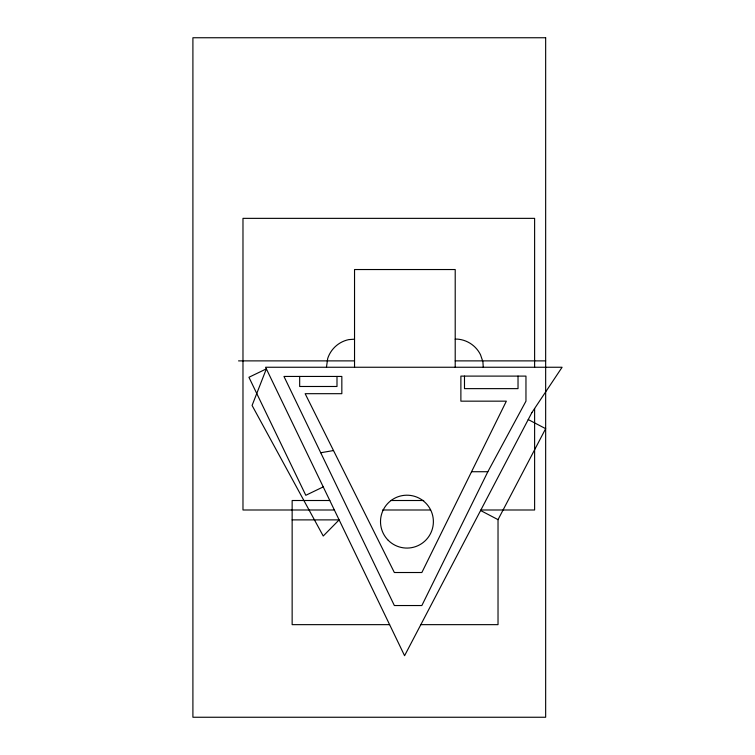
<?xml version="1.0" encoding="UTF-8"?>
<svg xmlns="http://www.w3.org/2000/svg" width="755" height="755" viewBox="0 0 755 755"><rect width="100%" height="100%" fill="white"/><g stroke="black" fill="none" stroke-linecap="round" stroke-linejoin="round"><path stroke-width="1.13" d="M487.843 471.724L421.856 605.538L394.355 605.538L283.965 376.443L341.836 376.443L341.836 393.685L305.143 393.685L394.355 572.516L421.856 572.516L506.35 401.16L460.88 401.16L460.88 376.103L525.961 376.103L525.961 401.16L487.843 471.724L471.554 471.724M420.837 624.649L498.026 624.649L498.026 519.638L545.657 428.67L528.236 419.553M323.234 486.899L305.803 495.299L248.933 377.273L266.364 368.874L252.085 405.463L323.234 536.012L339.137 519.884L292.147 519.884M320.733 452.745L333.512 450.546M354.539 339.184L348.744 339.618A28.237 28.237 0 0 0 327.708 358.455L326.462 367.251M455.208 339.203L457.002 339.08A28.237 28.237 0 0 1 480.501 354.718L482.889 361.692L483.266 367.251M238.533 360.881L354.539 360.881M455.208 360.881L545.657 360.881M329.793 500.508L292.147 500.508L292.147 624.649L389.618 624.649M390.882 500.508L423.706 500.508M334.371 509.993L242.978 509.993L242.978 218.355L534.615 218.355L534.615 367.251M382.615 509.993L430.577 509.993M480.878 509.993L534.615 509.993L534.615 408.493M480.605 510.512L498.026 519.638M518.024 376.103L518.024 388.636L464.485 388.636L464.485 376.103M455.208 367.251L455.208 269.535L354.539 269.535L354.539 367.251M336.994 376.443L336.994 386.484L299.669 386.484L299.669 376.443M531.869 412.607L404.576 655.699L265.581 367.251L562.097 367.251L531.869 412.607M545.657 37.75L192.903 37.75L192.903 717.25L545.657 717.25L545.657 37.75M388.259 540.335A26.434 26.434 0 0 0 432.483 528.481A26.434 26.434 0 0 0 400.112 496.101A26.434 26.434 0 0 0 388.259 540.335"/></g></svg>
